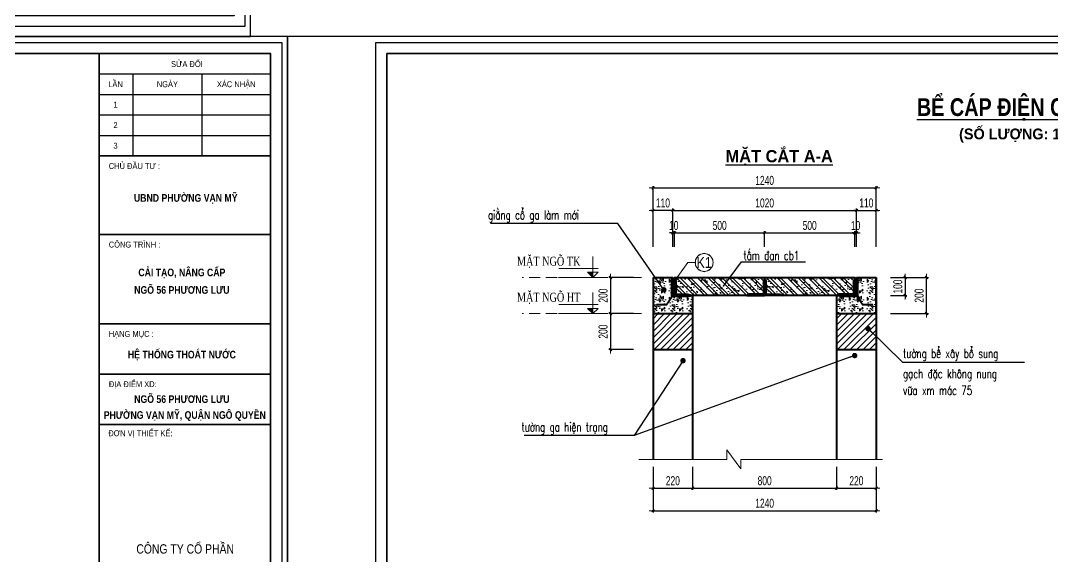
# Model space of a CAD drawing. Header units: inches. Extents: x -676 to 53517, y -16349 to 46516.
# Drawn here: x 33554 to 39285, y -6633 to -3659 of the extents above; entities that cross this region are included whole.
import ezdxf
from ezdxf.enums import TextEntityAlignment as Align

# ---------------------------------------------------------------- set-up
doc = ezdxf.new("R2010")
doc.units = ezdxf.units.IN
doc.header["$MEASUREMENT"] = 0
doc.set_wipeout_variables(frame=1)
doc.linetypes.add('HIDDEN', pattern=[0.375, 0.25, -0.125])
for name, color, linetype, lineweight in [('113 - Ghi chu', 113, 'Continuous', 20), ('2 - Text2', 2, 'Continuous', 20), ('3 - Text1', 3, 'Continuous', 20), ('dim', 144, 'Continuous', 13), ('LC Dim', 8, 'Continuous', 18), ('LC Hatch', 252, 'Continuous', 9), ('LC ISO', 153, 'Continuous', 13), ('LC MANH DUT', 35, 'HIDDEN', 5), ('LC Net dam2', 6, 'Continuous', 40), ('LC Net manh', 9, 'Continuous', 5), ('LC Text1', 3, 'Continuous', 20), ('LC Text2', 7, 'Continuous', 25), ('THEP', 1, 'Continuous', 35), ('THEPDOC', 1, 'Continuous', 40)]:
    doc.layers.add(name, color=color, linetype=linetype, lineweight=lineweight)
for name, color, linetype in [('BT7-THAY', 7, 'Continuous'), ('ENTTNTHIETKE1', 2, 'Continuous'), ('KHUNGTEN', 5, 'Continuous'), ('T.bao', 6, 'Continuous'), ('TXT', 5, 'Continuous')]:
    doc.layers.add(name, color=color, linetype=linetype)
doc.styles.add('Arch-Dim', font='vnsimli.shx', dxfattribs={"width": 0.65})
doc.styles.add('EG 1', font='')
doc.styles.add('General text 2', font='arial.ttf')
doc.styles.add('HOATBIF', font='hoatbif.shx', dxfattribs={"width": 0.7})
doc.styles.add('LC 1', font='')
doc.styles.add('LC3', font='', dxfattribs={"width": 0.8})
doc.styles.add('RMS2', font='vntimeh.shx', dxfattribs={"width": 0.75})
doc.styles.add('T2', font='', dxfattribs={"width": 0.8})
doc.styles.add('TXTDIM', font='', dxfattribs={"width": 0.7})
doc.styles.add('VnAvantH-B', font='')
doc.styles.get('EG 1').set_extended_font_data('.VnAvantH', bold=True)
doc.styles.get('LC 1').set_extended_font_data('.VnAvantH', bold=True)
doc.styles.get('LC3').set_extended_font_data('.VnArialH', bold=True)
doc.styles.get('T2').set_extended_font_data('.VnArialH')
doc.styles.get('TXTDIM').set_extended_font_data('.VnArial')
doc.styles.get('VnAvantH-B').set_extended_font_data('.VnAvantH', bold=True)
doc.dimstyles.new('1-100(1-25)', dxfattribs={"dimscale": 25, "dimtxt": 2.5, "dimasz": 0.35, "dimexe": 0.5, "dimexo": 0, "dimgap": 0.8, "dimtad": 1, "dimdec": 0, "dimzin": 0, "dimdsep": 46, "dimtxsty": 'HOATBIF', "dimblk1": 'DOT', "dimblk2": 'DOT', "dimsah": 1, "dimcen": -1, "dimdle": 1, "dimclrd": 256, "dimclre": 256, "dimclrt": 4, "dimadec": 3, "dimazin": 2, "dimtfac": 0.333333, "dimtdec": 0, "dimtix": 1, "dimtmove": 2, "dimatfit": 3, "dimldrblk": 'DOT', "dimfxl": 1, "dimtvp": 0.833333, "dimtolj": 1, "dimtzin": 0, "dimarcsym": 0})
doc.dimstyles.new('DIM25', dxfattribs={"dimscale": 25, "dimtxt": 2.5, "dimasz": 0.3, "dimexe": 0.5, "dimexo": 0, "dimgap": 0.5, "dimtad": 1, "dimdec": 0, "dimzin": 12, "dimdsep": 46, "dimtxsty": 'TXTDIM', "dimblk": 'SLASH', "dimcen": 1.5, "dimclrd": 144, "dimclre": 144, "dimclrt": 1, "dimadec": 0, "dimazin": 0, "dimtfac": 1, "dimtdec": 0, "dimtix": 1, "dimtmove": 0, "dimatfit": 3, "dimldrblk": 'DOT', "dimfxl": 2, "dimtolj": 1, "dimtzin": 0, "dimlwd": 9, "dimlwe": 9, "dimarcsym": 1})

# ---------------------------------------------------------------- blocks, each defined once
blk = doc.blocks.new('khung vpn')
at = {"layer": 'Defpoints'}
for p, q in [((52556.46, -4195.446), (52498.758, -4195.446)), ((52498.758, -4195.446), (52498.758, -4235.276)), ((52556.46, -4235.276), (52556.46, -4195.446)), ((52498.758, -4235.276), (52556.46, -4235.276))]:
    blk.add_line(p, q, dxfattribs=at)
at = {"layer": 'KHUNGTEN'}
blk.add_lwpolyline([(52556.243, -4234.885), (52502.048, -4234.885), (52502.048, -4195.662), (52556.243, -4195.662)], close=True, dxfattribs=at)
at = {"layer": 'T.bao'}
for p, q in [((52549.443, -4196.835), (52555.832, -4196.835)), ((52550.703, -4196.835), (52550.703, -4199.885)), ((52553.267, -4196.835), (52553.267, -4199.885)), ((52549.443, -4197.598), (52555.832, -4197.598)), ((52549.443, -4198.36), (52555.832, -4198.36)), ((52549.443, -4199.123), (52555.832, -4199.123))]:
    blk.add_line(p, q, dxfattribs=at)
at = {"layer": 'THEP'}
for p, q in [((52549.443, -4199.885), (52555.832, -4199.885)), ((52549.443, -4202.81), (52555.832, -4202.81)), ((52549.443, -4206.138), (52555.832, -4206.138)), ((52549.443, -4208.009), (52555.832, -4208.009)), ((52549.443, -4209.881), (52555.832, -4209.881))]:
    blk.add_line(p, q, dxfattribs=at)
for points in [[(52555.832, -4234.474), (52502.459, -4234.474), (52502.459, -4196.073), (52555.832, -4196.073)], [(52555.832, -4196.073), (52555.832, -4234.474), (52549.443, -4234.474), (52549.443, -4196.073)]]:
    blk.add_lwpolyline(points, close=True, dxfattribs=at)
at = {"layer": 'TXT', "linetype": 'Continuous'}
blk.add_line((52555.832, -4196.073), (52555.832, -4234.474), dxfattribs=at)
at = {"layer": 'BT7-THAY', "linetype": 'ByBlock', "style": 'VnAvantH-B', "width": 0.85}
for s, p in [('ubnd ph\xadêng v¹n mü', (52552.67, -4201.592)), ('c¶i t¹o, n©ng cÊp', (52552.525, -4204.366)), ('ngâ 56 ph\xad¬ng l\xadu', (52552.525, -4205.018)), ('HÖ THèNG THO¸T N¦íC', (52552.525, -4207.424)), ('ngâ 56 ph\xad¬ng l\xadu', (52552.525, -4209.082)), ('ph\xadêng v¹n mü, quËn ng« quyÒn', (52552.634, -4209.673))]:
    blk.add_text(s, height=0.28512, dxfattribs=at).set_placement(p, align=Align.CENTER)
at = {"layer": 'TXT', "linetype": 'Continuous', "style": 'T2'}
for s, height, width, p in [('söa ®æi', 0.2218, 0.9, (52552.713, -4196.577)), ('lÇn', 0.2218, 0.9, (52550.054, -4197.326)), ('ngµy', 0.2218, 0.9, (52551.985, -4197.326)), ('x¸c nhËn', 0.2218, 0.9, (52554.55, -4197.326)), ('1', 0.222, 0.9, (52550.054, -4198.089)), ('2', 0.222, 0.9, (52550.054, -4198.851)), ('3', 0.222, 0.9, (52550.054, -4199.614)), ('c«ng ty cæ phÇn', 0.34658, 0.8, (52552.648, -4214.689))]:
    blk.add_text(s, height=height, dxfattribs=dict(at, width=width)).set_placement(p, align=Align.CENTER)
at = {"layer": 'TXT', "linetype": 'Continuous', "style": 'T2', "width": 0.9}
for s, height, p in [('chñ ®Çu t\xad :', 0.22181, (52549.802, -4200.371)), ('c«ng tr×nh :', 0.22181, (52549.802, -4203.296)), ('h¹ng môc :', 0.2218, (52549.802, -4206.623)), ('®Þa ®iÓm xd:', 0.22181, (52549.806, -4208.494)), ('®¬n vÞ thiÕt kÕ:', 0.22181, (52549.785, -4210.32))]:
    blk.add_text(s, height=height, dxfattribs=at).set_placement(p)
blk = doc.blocks.new('DOT')
at = {"layer": 'LC Dim'}
blk.add_line((-3, 0), (3, 0), dxfattribs=at)
at = {"layer": 'LC Dim', "color": 4}
blk.add_line((-1, -1), (1, 1), dxfattribs=at)
blk.add_lwpolyline([(0.5, 1), (-1, -0.5), (-0.5, -1), (1, 0.5)], close=True, dxfattribs=at)
blk = doc.blocks.new('*D915')
at = {"layer": 'Defpoints', "color": 0, "transparency": 16777216}
for p in [(38196.9, -4837.4), (38186.9, -4915.7), (38196.9, -4915.7)]:
    blk.add_point(p, dxfattribs=at)
at = {"layer": 'LC Dim', "lineweight": -2, "transparency": 16777216}
for p, q in [((38179.9, -4837.4), (38172.9, -4837.4)), ((38186.9, -4915.7), (38186.9, -4827.4)), ((38186.9, -4837.4), (38196.9, -4837.4)), ((38196.9, -4915.7), (38196.9, -4827.4)), ((38203.9, -4837.4), (38210.9, -4837.4))]:
    blk.add_line(p, q, dxfattribs=at)
at = {"layer": 'LC Dim', "lineweight": -2, "transparency": 16777216, "xscale": 7, "yscale": 7, "zscale": 7}
blk.add_blockref('DOT', (38186.9, -4837.4), dxfattribs=at)
at = {"layer": 'LC Dim', "lineweight": -2, "transparency": 16777216, "xscale": 7, "yscale": 7, "zscale": 7, "rotation": 180}
blk.add_blockref('DOT', (38196.9, -4837.4), dxfattribs=at)
at = {"layer": 'LC Dim', "color": 4, "transparency": 16777216, "insert": (38191.9, -4796.4), "char_height": 50, "attachment_point": 5, "style": 'HOATBIF'}
blk.add_mtext('\\A1;10', dxfattribs=at)
blk = doc.blocks.new('_Dot')
at = {"color": 0, "linetype": 'ByBlock', "lineweight": -2}
blk.add_line((-0.5, 0), (-1, 0), dxfattribs=at)
at = {"color": 0, "linetype": 'ByBlock', "const_width": 0.5}
blk.add_lwpolyline([(-0.25, 0, 1), (0.25, 0, 1)], format="xyb", close=True, dxfattribs=at)
blk = doc.blocks.new('*D916')
at = {"layer": 'Defpoints', "color": 0, "transparency": 16777216}
for p in [(37176.9, -4837.4), (37176.9, -4915.7), (37186.9, -4915.7)]:
    blk.add_point(p, dxfattribs=at)
at = {"layer": 'LC Dim', "lineweight": -2, "transparency": 16777216}
for p, q in [((37169.9, -4837.4), (37162.9, -4837.4)), ((37176.9, -4915.7), (37176.9, -4827.4)), ((37186.9, -4837.4), (37176.9, -4837.4)), ((37186.9, -4915.7), (37186.9, -4827.4)), ((37193.9, -4837.4), (37200.9, -4837.4))]:
    blk.add_line(p, q, dxfattribs=at)
at = {"layer": 'LC Dim', "lineweight": -2, "transparency": 16777216, "xscale": 7, "yscale": 7, "zscale": 7}
blk.add_blockref('DOT', (37176.9, -4837.4), dxfattribs=at)
at = {"layer": 'LC Dim', "lineweight": -2, "transparency": 16777216, "xscale": 7, "yscale": 7, "zscale": 7, "rotation": 180}
blk.add_blockref('DOT', (37186.9, -4837.4), dxfattribs=at)
at = {"layer": 'LC Dim', "color": 4, "transparency": 16777216, "insert": (37181.9, -4796.4), "char_height": 50, "attachment_point": 5, "style": 'HOATBIF'}
blk.add_mtext('\\A1;10', dxfattribs=at)
blk = doc.blocks.new('*D917')
at = {"layer": 'Defpoints', "color": 0, "transparency": 16777216}
for p in [(37066.9, -4712.4), (37066.9, -4915.7), (37176.9, -4915.7)]:
    blk.add_point(p, dxfattribs=at)
at = {"layer": 'LC Dim', "lineweight": -2, "transparency": 16777216}
for p, q in [((37059.9, -4712.4), (37052.9, -4712.4)), ((37066.9, -4915.7), (37066.9, -4702.4)), ((37176.9, -4712.4), (37066.9, -4712.4)), ((37176.9, -4915.7), (37176.9, -4702.4)), ((37183.9, -4712.4), (37190.9, -4712.4))]:
    blk.add_line(p, q, dxfattribs=at)
at = {"layer": 'LC Dim', "lineweight": -2, "transparency": 16777216, "xscale": 7, "yscale": 7, "zscale": 7}
blk.add_blockref('DOT', (37066.9, -4712.4), dxfattribs=at)
at = {"layer": 'LC Dim', "lineweight": -2, "transparency": 16777216, "xscale": 7, "yscale": 7, "zscale": 7, "rotation": 180}
blk.add_blockref('DOT', (37176.9, -4712.4), dxfattribs=at)
at = {"layer": 'LC Dim', "color": 4, "transparency": 16777216, "insert": (37121.9, -4671.4), "char_height": 50, "attachment_point": 5, "style": 'HOATBIF'}
blk.add_mtext('\\A1;110', dxfattribs=at)
blk = doc.blocks.new('*D918')
at = {"layer": 'Defpoints', "color": 0, "transparency": 16777216}
for p in [(38196.9, -4712.4), (37176.9, -4915.7), (38196.9, -4915.7)]:
    blk.add_point(p, dxfattribs=at)
at = {"layer": 'LC Dim', "lineweight": -2, "transparency": 16777216}
for p, q in [((37176.9, -4915.7), (37176.9, -4702.4)), ((37183.9, -4712.4), (38189.9, -4712.4)), ((38196.9, -4915.7), (38196.9, -4702.4))]:
    blk.add_line(p, q, dxfattribs=at)
at = {"layer": 'LC Dim', "lineweight": -2, "transparency": 16777216, "xscale": 7, "yscale": 7, "zscale": 7, "rotation": 180}
blk.add_blockref('DOT', (37176.9, -4712.4), dxfattribs=at)
at = {"layer": 'LC Dim', "lineweight": -2, "transparency": 16777216, "xscale": 7, "yscale": 7, "zscale": 7}
blk.add_blockref('DOT', (38196.9, -4712.4), dxfattribs=at)
at = {"layer": 'LC Dim', "color": 4, "transparency": 16777216, "insert": (37686.9, -4671.4), "char_height": 50, "attachment_point": 5, "style": 'HOATBIF'}
blk.add_mtext('\\A1;1020', dxfattribs=at)
blk = doc.blocks.new('*D919')
at = {"layer": 'Defpoints', "color": 0, "transparency": 16777216}
for p in [(38306.4, -4712.4), (38196.9, -4915.7), (38306.4, -4915.7)]:
    blk.add_point(p, dxfattribs=at)
at = {"layer": 'LC Dim', "lineweight": -2, "transparency": 16777216}
for p, q in [((38189.9, -4712.4), (38182.9, -4712.4)), ((38196.9, -4915.7), (38196.9, -4702.4)), ((38196.9, -4712.4), (38306.4, -4712.4)), ((38306.4, -4915.7), (38306.4, -4702.4)), ((38313.4, -4712.4), (38320.4, -4712.4))]:
    blk.add_line(p, q, dxfattribs=at)
at = {"layer": 'LC Dim', "lineweight": -2, "transparency": 16777216, "xscale": 7, "yscale": 7, "zscale": 7}
blk.add_blockref('DOT', (38196.9, -4712.4), dxfattribs=at)
at = {"layer": 'LC Dim', "lineweight": -2, "transparency": 16777216, "xscale": 7, "yscale": 7, "zscale": 7, "rotation": 180}
blk.add_blockref('DOT', (38306.4, -4712.4), dxfattribs=at)
at = {"layer": 'LC Dim', "color": 4, "transparency": 16777216, "insert": (38251.7, -4671.4), "char_height": 50, "attachment_point": 5, "style": 'HOATBIF'}
blk.add_mtext('\\A1;110', dxfattribs=at)
blk = doc.blocks.new('*D920')
at = {"layer": 'Defpoints', "color": 0, "transparency": 16777216}
for p in [(38306.4, -4587.4), (37066.9, -4915.7), (38306.4, -4915.7)]:
    blk.add_point(p, dxfattribs=at)
at = {"layer": 'LC Dim', "lineweight": -2, "transparency": 16777216}
for p, q in [((37066.9, -4915.7), (37066.9, -4577.4)), ((38306.4, -4915.7), (38306.4, -4577.4)), ((37073.9, -4587.4), (38299.4, -4587.4))]:
    blk.add_line(p, q, dxfattribs=at)
at = {"layer": 'LC Dim', "lineweight": -2, "transparency": 16777216, "xscale": 7, "yscale": 7, "zscale": 7, "rotation": 180}
blk.add_blockref('DOT', (37066.9, -4587.4), dxfattribs=at)
at = {"layer": 'LC Dim', "lineweight": -2, "transparency": 16777216, "xscale": 7, "yscale": 7, "zscale": 7}
blk.add_blockref('DOT', (38306.4, -4587.4), dxfattribs=at)
at = {"layer": 'LC Dim', "color": 4, "transparency": 16777216, "insert": (37686.7, -4546.4), "char_height": 50, "attachment_point": 5, "style": 'HOATBIF'}
blk.add_mtext('\\A1;1240', dxfattribs=at)
blk = doc.blocks.new('*D921')
at = {"layer": 'Defpoints', "color": 0, "transparency": 16777216}
for p in [(37066.9, -6160.3), (37286.9, -6160.3), (37286.9, -6254.5)]:
    blk.add_point(p, dxfattribs=at)
at = {"layer": 'LC Dim', "lineweight": -2, "transparency": 16777216}
for p, q in [((37066.9, -6160.3), (37066.9, -6264.5)), ((37286.9, -6160.3), (37286.9, -6264.5)), ((37073.9, -6254.5), (37279.9, -6254.5))]:
    blk.add_line(p, q, dxfattribs=at)
at = {"layer": 'LC Dim', "lineweight": -2, "transparency": 16777216, "xscale": 7, "yscale": 7, "zscale": 7, "rotation": 180}
blk.add_blockref('DOT', (37066.9, -6254.5), dxfattribs=at)
at = {"layer": 'LC Dim', "lineweight": -2, "transparency": 16777216, "xscale": 7, "yscale": 7, "zscale": 7}
blk.add_blockref('DOT', (37286.9, -6254.5), dxfattribs=at)
at = {"layer": 'LC Dim', "color": 4, "transparency": 16777216, "insert": (37176.9, -6213.5), "char_height": 50, "attachment_point": 5, "style": 'HOATBIF'}
blk.add_mtext('\\A1;220', dxfattribs=at)
blk = doc.blocks.new('*D922')
at = {"layer": 'Defpoints', "color": 0, "transparency": 16777216}
for p in [(38086.4, -6136.6), (38306.4, -6136.6), (38306.4, -6254.5)]:
    blk.add_point(p, dxfattribs=at)
at = {"layer": 'LC Dim', "lineweight": -2, "transparency": 16777216}
for p, q in [((38086.4, -6136.6), (38086.4, -6264.5)), ((38306.4, -6136.6), (38306.4, -6264.5)), ((38093.4, -6254.5), (38299.4, -6254.5))]:
    blk.add_line(p, q, dxfattribs=at)
at = {"layer": 'LC Dim', "lineweight": -2, "transparency": 16777216, "xscale": 7, "yscale": 7, "zscale": 7, "rotation": 180}
blk.add_blockref('DOT', (38086.4, -6254.5), dxfattribs=at)
at = {"layer": 'LC Dim', "lineweight": -2, "transparency": 16777216, "xscale": 7, "yscale": 7, "zscale": 7}
blk.add_blockref('DOT', (38306.4, -6254.5), dxfattribs=at)
at = {"layer": 'LC Dim', "color": 4, "transparency": 16777216, "insert": (38196.4, -6213.5), "char_height": 50, "attachment_point": 5, "style": 'HOATBIF'}
blk.add_mtext('\\A1;220', dxfattribs=at)
blk = doc.blocks.new('*D934')
at = {"layer": 'Defpoints', "color": 0, "transparency": 16777216}
for p in [(37286.9, -6136.6), (38086.4, -6136.6), (38086.4, -6254.5)]:
    blk.add_point(p, dxfattribs=at)
at = {"layer": 'LC Dim', "lineweight": -2, "transparency": 16777216}
for p, q in [((37286.9, -6136.6), (37286.9, -6264.5)), ((38086.4, -6136.6), (38086.4, -6264.5)), ((37293.9, -6254.5), (38079.4, -6254.5))]:
    blk.add_line(p, q, dxfattribs=at)
at = {"layer": 'LC Dim', "lineweight": -2, "transparency": 16777216, "xscale": 7, "yscale": 7, "zscale": 7, "rotation": 180}
blk.add_blockref('DOT', (37286.9, -6254.5), dxfattribs=at)
at = {"layer": 'LC Dim', "lineweight": -2, "transparency": 16777216, "xscale": 7, "yscale": 7, "zscale": 7}
blk.add_blockref('DOT', (38086.4, -6254.5), dxfattribs=at)
at = {"layer": 'LC Dim', "color": 4, "transparency": 16777216, "insert": (37686.7, -6213.5), "char_height": 50, "attachment_point": 5, "style": 'HOATBIF'}
blk.add_mtext('\\A1;800', dxfattribs=at)
blk = doc.blocks.new('*D935')
at = {"layer": 'Defpoints', "color": 0, "transparency": 16777216}
for p in [(37066.9, -6136.6), (38306.4, -6136.6), (38306.4, -6379.5)]:
    blk.add_point(p, dxfattribs=at)
at = {"layer": 'LC Dim', "lineweight": -2, "transparency": 16777216}
for p, q in [((37066.9, -6136.6), (37066.9, -6389.5)), ((38306.4, -6136.6), (38306.4, -6389.5)), ((37073.9, -6379.5), (38299.4, -6379.5))]:
    blk.add_line(p, q, dxfattribs=at)
at = {"layer": 'LC Dim', "lineweight": -2, "transparency": 16777216, "xscale": 7, "yscale": 7, "zscale": 7, "rotation": 180}
blk.add_blockref('DOT', (37066.9, -6379.5), dxfattribs=at)
at = {"layer": 'LC Dim', "lineweight": -2, "transparency": 16777216, "xscale": 7, "yscale": 7, "zscale": 7}
blk.add_blockref('DOT', (38306.4, -6379.5), dxfattribs=at)
at = {"layer": 'LC Dim', "color": 4, "transparency": 16777216, "insert": (37686.7, -6338.5), "char_height": 50, "attachment_point": 5, "style": 'HOATBIF'}
blk.add_mtext('\\A1;1240', dxfattribs=at)
blk = doc.blocks.new('*D936')
at = {"layer": 'Defpoints', "color": 0, "transparency": 16777216}
for p in [(38385.1, -5085.4), (38586.1, -5085.4), (38385.1, -5285.4)]:
    blk.add_point(p, dxfattribs=at)
at = {"layer": 'LC Dim', "lineweight": -2, "transparency": 16777216}
for p, q in [((38385.1, -5085.4), (38596.1, -5085.4)), ((38586.1, -5278.4), (38586.1, -5092.4)), ((38385.1, -5285.4), (38596.1, -5285.4))]:
    blk.add_line(p, q, dxfattribs=at)
at = {"layer": 'LC Dim', "lineweight": -2, "transparency": 16777216, "xscale": 7, "yscale": 7, "zscale": 7}
for p, rotation in [((38586.1, -5085.4), 90), ((38586.1, -5285.4), 270)]:
    blk.add_blockref('DOT', p, dxfattribs=dict(at, rotation=rotation))
at = {"layer": 'LC Dim', "color": 4, "transparency": 16777216, "insert": (38545.1, -5185.4), "char_height": 50, "attachment_point": 5, "rotation": 90, "style": 'HOATBIF'}
blk.add_mtext('\\A1;200', dxfattribs=at)
blk = doc.blocks.new('*D937')
at = {"layer": 'Defpoints', "color": 0, "transparency": 16777216}
for p in [(38385.1, -5085.4), (38385.1, -5185.4), (38467.5, -5185.4)]:
    blk.add_point(p, dxfattribs=at)
at = {"layer": 'LC Dim', "lineweight": -2, "transparency": 16777216}
for p, q in [((38385.1, -5085.4), (38477.5, -5085.4)), ((38467.5, -5078.4), (38467.5, -5071.4)), ((38467.5, -5085.4), (38467.5, -5185.4)), ((38385.1, -5185.4), (38477.5, -5185.4)), ((38467.5, -5192.4), (38467.5, -5199.4))]:
    blk.add_line(p, q, dxfattribs=at)
at = {"layer": 'LC Dim', "lineweight": -2, "transparency": 16777216, "xscale": 7, "yscale": 7, "zscale": 7}
for p, rotation in [((38467.5, -5085.4), 270), ((38467.5, -5185.4), 90)]:
    blk.add_blockref('DOT', p, dxfattribs=dict(at, rotation=rotation))
at = {"layer": 'LC Dim', "color": 4, "transparency": 16777216, "insert": (38426.5, -5135.4), "char_height": 50, "attachment_point": 5, "rotation": 90, "style": 'HOATBIF'}
blk.add_mtext('\\A1;100', dxfattribs=at)
blk = doc.blocks.new('*D940')
at = {"layer": 'Defpoints', "color": 0, "transparency": 16777216}
for p in [(36959.1, -5085.4), (36830.4, -5285.4), (36959.1, -5285.4)]:
    blk.add_point(p, dxfattribs=at)
at = {"layer": 'LC Dim', "lineweight": -2, "transparency": 16777216}
for p, q in [((36959.1, -5085.4), (36820.4, -5085.4)), ((36830.4, -5092.4), (36830.4, -5278.4)), ((36959.1, -5285.4), (36820.4, -5285.4))]:
    blk.add_line(p, q, dxfattribs=at)
at = {"layer": 'LC Dim', "lineweight": -2, "transparency": 16777216, "xscale": 7, "yscale": 7, "zscale": 7}
for p, rotation in [((36830.4, -5085.4), 90), ((36830.4, -5285.4), 270)]:
    blk.add_blockref('DOT', p, dxfattribs=dict(at, rotation=rotation))
at = {"layer": 'LC Dim', "color": 4, "transparency": 16777216, "insert": (36789.4, -5185.4), "char_height": 50, "attachment_point": 5, "rotation": 90, "style": 'HOATBIF'}
blk.add_mtext('\\A1;200', dxfattribs=at)
blk = doc.blocks.new('cao do 1')
at = {"layer": '113 - Ghi chu'}
blk.add_hatch(color=4, dxfattribs=at).paths.add_polyline_path([(145, 144), (0, 144), (0, 0)])
at = {"layer": '113 - Ghi chu', "color": 4, "ltscale": 50}
for p, q in [((943, 0), (-148, 0)), ((-144, 247), (935, 247))]:
    blk.add_line(p, q, dxfattribs=at)
for points in [[(0, 580), (0, 0)], [(0, 0), (-145, 144), (0, 144)], [(0, 0), (145, 144), (0, 144)]]:
    blk.add_lwpolyline(points, dxfattribs=at)
at = {"layer": '3 - Text1', "linetype": 'ByBlock', "style": 'RMS2', "width": 0.75}
blk.add_attdef('%%P0.00', text='', height=250, dxfattribs=at).set_placement((496, 448), align=Align.MIDDLE_CENTER)
blk = doc.blocks.new('*U66')
at = {"layer": 'Defpoints'}
blk.add_lwpolyline([(0, 4.25), (-2.5, 3.44), (-4.04, 1.31), (-4.04, -1.31), (-2.5, -3.44), (0, -4.25), (2.5, -3.44), (4.04, -1.31), (4.04, 1.31), (2.5, 3.44)], close=True, dxfattribs=at)
at = {"layer": 'LC Text1', "style": 'General text 2', "width": 0.8, "flags": 8}
blk.add_attdef('SYMBOL', text='', height=5.2, dxfattribs=at).set_placement((0, 0), align=Align.MIDDLE_CENTER)
blk.add_wipeout([(0, 4.25), (-2.5, 3.44), (-4.04, 1.31), (-4.04, -1.31), (-2.5, -3.44), (0, -4.25), (2.5, -3.44), (4.04, -1.31), (4.04, 1.31), (2.5, 3.44)]).dxf.layer = 'LC Net manh'
at = {"layer": 'LC ISO'}
blk.add_circle((0, 0), 4.25, dxfattribs=at)
blk = doc.blocks.new('SLASH')
at = {"layer": 'dim', "color": 16, "linetype": 'Continuous'}
for p, q in [((-1.2, 0), (1.2, 0)), ((-0.6, -0.6), (0.6, 0.6))]:
    blk.add_line(p, q, dxfattribs=at)
blk = doc.blocks.new('*D788')
at = {"layer": 'Defpoints', "color": 0, "transparency": 16777216}
for p in [(37686.9, -4837.4), (37186.9, -4915.7), (37686.9, -4915.7)]:
    blk.add_point(p, dxfattribs=at)
at = {"layer": 'LC Dim', "lineweight": -2, "transparency": 16777216}
for p, q in [((37186.9, -4915.7), (37186.9, -4827.4)), ((37193.9, -4837.4), (37679.9, -4837.4)), ((37686.9, -4915.7), (37686.9, -4827.4))]:
    blk.add_line(p, q, dxfattribs=at)
at = {"layer": 'LC Dim', "lineweight": -2, "transparency": 16777216, "xscale": 7, "yscale": 7, "zscale": 7, "rotation": 180}
blk.add_blockref('DOT', (37186.9, -4837.4), dxfattribs=at)
at = {"layer": 'LC Dim', "lineweight": -2, "transparency": 16777216, "xscale": 7, "yscale": 7, "zscale": 7}
blk.add_blockref('DOT', (37686.9, -4837.4), dxfattribs=at)
at = {"layer": 'LC Dim', "color": 4, "transparency": 16777216, "insert": (37436.9, -4796.4), "char_height": 50, "attachment_point": 5, "style": 'HOATBIF'}
blk.add_mtext('\\A1;500', dxfattribs=at)
blk = doc.blocks.new('*D789')
at = {"layer": 'Defpoints', "color": 0, "transparency": 16777216}
for p in [(38186.9, -4837.4), (37686.9, -4915.7), (38186.9, -4915.7)]:
    blk.add_point(p, dxfattribs=at)
at = {"layer": 'LC Dim', "lineweight": -2, "transparency": 16777216}
for p, q in [((37686.9, -4915.7), (37686.9, -4827.4)), ((37693.9, -4837.4), (38179.9, -4837.4)), ((38186.9, -4915.7), (38186.9, -4827.4))]:
    blk.add_line(p, q, dxfattribs=at)
at = {"layer": 'LC Dim', "lineweight": -2, "transparency": 16777216, "xscale": 7, "yscale": 7, "zscale": 7, "rotation": 180}
blk.add_blockref('DOT', (37686.9, -4837.4), dxfattribs=at)
at = {"layer": 'LC Dim', "lineweight": -2, "transparency": 16777216, "xscale": 7, "yscale": 7, "zscale": 7}
blk.add_blockref('DOT', (38186.9, -4837.4), dxfattribs=at)
at = {"layer": 'LC Dim', "color": 4, "transparency": 16777216, "insert": (37936.9, -4796.4), "char_height": 50, "attachment_point": 5, "style": 'HOATBIF'}
blk.add_mtext('\\A1;500', dxfattribs=at)
blk = doc.blocks.new('*D842')
at = {"layer": 'Defpoints', "color": 0, "transparency": 16777216}
for p in [(36959.1, -5285.4), (36830.4, -5485.4), (36959.1, -5485.4)]:
    blk.add_point(p, dxfattribs=at)
at = {"layer": 'LC Dim', "lineweight": -2, "transparency": 16777216}
for p, q in [((36959.1, -5285.4), (36820.4, -5285.4)), ((36830.4, -5292.4), (36830.4, -5478.4)), ((36959.1, -5485.4), (36820.4, -5485.4))]:
    blk.add_line(p, q, dxfattribs=at)
at = {"layer": 'LC Dim', "lineweight": -2, "transparency": 16777216, "xscale": 7, "yscale": 7, "zscale": 7}
for p, rotation in [((36830.4, -5285.4), 90), ((36830.4, -5485.4), 270)]:
    blk.add_blockref('DOT', p, dxfattribs=dict(at, rotation=rotation))
at = {"layer": 'LC Dim', "color": 4, "transparency": 16777216, "insert": (36789.4, -5385.4), "char_height": 50, "attachment_point": 5, "rotation": 90, "style": 'HOATBIF'}
blk.add_mtext('\\A1;200', dxfattribs=at)
blk = doc.blocks.new('TIEUDE2')
at = {"layer": 'LC Text2', "color": 7, "style": 'LC 1'}
blk.add_attdef('%%UTIªU§Ò', text='', height=3.5, dxfattribs=at).set_placement((0, 0), align=Align.BOTTOM_CENTER)
blk.add_attdef('TL', text='', height=2.2, dxfattribs=at).set_placement((0, -1.8), align=Align.TOP_CENTER)
blk = doc.blocks.new('TIEUDE1')
at = {"layer": '2 - Text2', "color": 7, "style": 'EG 1'}
blk.add_attdef('TIªU§Ò', text='', height=5, dxfattribs=at).set_placement((0, 0), align=Align.BOTTOM_CENTER)
blk.add_attdef('TL', text='', height=3, dxfattribs=at).set_placement((0, -2), align=Align.TOP_CENTER)

msp = doc.modelspace()

# ---------------------------------------------------------------- hatches: boundary and pattern name
at = {"layer": 'LC Hatch'}
h = msp.add_hatch(dxfattribs=at)
h.set_pattern_fill('CONC2', color=256, scale=100, style=0, pattern_type=2)
h.set_pattern_definition([(0, (98732.11, 58430.57), (0, 100), [0, -100]), (0, (98661.47, 58473.8), (0, 100), [0, -100]), (0, (98664.6, 58456.2), (0, 100), [0, -100]), (0, (98699.82, 58464.41), (0, 100), [0, -100]), (0, (98680.84, 58493.17), (0, 100), [0, -100]), (0, (98675.75, 58480.45), (0, 100), [0, -100]), (0, (98684.76, 58501.78), (0, 100), [0, -100]), (0, (98670.86, 58510.19), (0, 100), [0, -100]), (0, (98690.04, 58488.28), (0, 100), [0, -100]), (0, (98657.95, 58488.67), (0, 100), [0, -100]), (0, (98721.94, 58489.06), (0, 100), [0, -100]), (0, (98736.42, 58491.8), (0, 100), [0, -100]), (0, (98728.98, 58481.63), (0, 100), [0, -100]), (0, (98731.13, 58467.93), (0, 100), [0, -100]), (0, (98705.11, 58479.87), (0, 100), [0, -100]), (0, (98704.33, 58452.28), (0, 100), [0, -100]), (0, (98704.33, 58443.68), (0, 100), [0, -100]), (0, (98656.97, 58441.72), (0, 100), [0, -100]), (0, (98696.5, 58453.46), (0, 100), [0, -100]), (0, (98696.89, 58420.2), (0, 100), [0, -100]), (0, (98686.13, 58441.52), (0, 100), [0, -100]), (0, (98686.91, 58431.74), (0, 100), [0, -100]), (0, (98673.99, 58424.5), (0, 100), [0, -100]), (0, (98680.65, 58437.81), (0, 100), [0, -100]), (0, (98675.95, 58441.91), (0, 100), [0, -100]), (45, (98728.81, 58438.84), (0, 100.00003), [8, -133.4214]), (135, (98734.47, 58444.5), (-100.00003, 0), [8, -133.4214]), (270, (98728.81, 58450.16), (100, -2e-14), [11.3137, -88.6863]), (180, (98725.34, 58440.12), (-1e-14, -100), [12, -88]), (270, (98713.34, 58440.12), (100, -2e-14), [12, -88]), (45, (98713.34, 58428.116), (0, 100.00003), [16.9706, -124.4508]), (90, (98688.33, 58447.03), (-100, 6e-15), [16.8, -83.2]), (180, (98688.33, 58463.83), (-1e-14, -100), [16.8, -83.2]), (315, (98671.53, 58463.83), (100.00003, -2e-14), [23.7588, -117.6626]), (135, (98674.1, 58429.05), (-100.00003, 0), [7, -134.4214]), (225, (98669.15, 58434), (-1e-14, -100.00003), [7, -134.4214]), (0, (98664.2, 58429.05), (0, 100), [9.8995, -90.1005]), (0, (98710.65, 58496.66), (0, 100), [13.75, -86.25]), (90, (98724.4, 58496.66), (-100, 6e-15), [13.75, -86.25]), (225, (98724.404, 58510.406), (-1e-14, -100.00003), [19.4454, -121.9759]), (270, (98699.09, 58498.65), (100, -2e-14), [12.5, -87.5]), (0, (98699.09, 58486.15), (0, 100), [12.5, -87.5]), (135, (98711.59, 58486.15), (-100.00003, 0), [17.6777, -123.7437]), (45, (98705.45, 58502.5), (0, 100.00003), [8.5, -132.9214]), (135, (98711.46, 58508.51), (-100.00003, 0), [8.5, -132.9214]), (270, (98705.45, 58514.52), (100, -2e-14), [12.0208, -87.9792]), (135, (98666.185, 58495.3), (-100.00003, 0), [14.1421, -127.2792]), (0, (98656.19, 58495.3), (0, 100), [10, -90]), (270, (98656.19, 58505.3), (100, -2e-14), [10, -90])])
h.paths.add_polyline_path([(37176.9, -5185.4), (37176.9, -5085.4), (37066.9, -5085.4), (37066.9, -5285.4), (37286.9, -5285.4), (37286.9, -5185.4), (37186.9, -5185.4)])
h = msp.add_hatch(dxfattribs=at)
h.set_pattern_fill('BTCT', color=256, scale=11, angle=90, style=0)
h.set_pattern_definition([(140, (77484.42, 13312.1), (6.902735, 78.89862), [8.25, -90.75]), (85, (77484.42, 13312.1), (-82.74113, -15.26265), [6.6, -72.6]), (190.4514, (77484.995, 13318.67), (-75.83835, 63.63603), [7.01142, -77.12563]), (136.1842, (77462.42, 13312.1), (18.2071, 117.39652), [12.375, -136.125]), (186.6356, (77463.94, 13321.88), (-107.15297, 102.8129), [10.51713, -115.68843]), (81.1842, (77462.42, 13312.1), (-107.15305, 102.8128), [9.9, -108.9]), (111, (77467.92, 13323.1), (44.28808, 65.65978), [8.25, -90.75]), (56, (77467.92, 13323.1), (-79.7665, 26.76469), [6.6, -72.6]), (161.4514, (77471.61, 13328.57), (-35.47835, 92.42449), [7.01142, -77.12563]), (127.5, (77484.42, 13312.1), (-36.618324, 1.337584), [0, -71.72, 0, -73.7, 0, -72.875]), (97.5, (77484.42, 13312.1), (-43.38529, 28.93765), [0, -42.02, 0, -70.07, 0, -27.775]), (57.5, (77484.42, 13287.57), (2.481036, 58.720468), [0, -27.5, 0, -85.8, 0, -113.85]), (47.5, (77484.42, 13276.57), (-11.01155, 64.15048), [0, -35.75, 0, -56.98, 0, -80.85]), (135, (77484.42, 13312.1), (-29.168155, -29.168155), []), (135, (77484.42, 13331.544), (-29.168155, -29.168155), [])])
h.paths.add_polyline_path([(37186.9, -5185.4), (37186.9, -5085.4), (37686.9, -5085.4), (37686.9, -5185.4)])
h = msp.add_hatch(dxfattribs=at)
h.set_pattern_fill('BTCT', color=256, scale=11, angle=90, style=0)
h.set_pattern_definition([(140, (77984.42, 13312.1), (6.902735, 78.89862), [8.25, -90.75]), (85, (77984.42, 13312.1), (-82.74113, -15.26265), [6.6, -72.6]), (190.4514, (77984.995, 13318.67), (-75.83835, 63.63603), [7.01142, -77.12563]), (136.1842, (77962.42, 13312.1), (18.2071, 117.39652), [12.375, -136.125]), (186.6356, (77963.94, 13321.88), (-107.15297, 102.8129), [10.51713, -115.68843]), (81.1842, (77962.42, 13312.1), (-107.15305, 102.8128), [9.9, -108.9]), (111, (77967.92, 13323.1), (44.28808, 65.65978), [8.25, -90.75]), (56, (77967.92, 13323.1), (-79.7665, 26.76469), [6.6, -72.6]), (161.4514, (77971.61, 13328.57), (-35.47835, 92.42449), [7.01142, -77.12563]), (127.5, (77984.42, 13312.1), (-36.618324, 1.337584), [0, -71.72, 0, -73.7, 0, -72.875]), (97.5, (77984.42, 13312.1), (-43.38529, 28.93765), [0, -42.02, 0, -70.07, 0, -27.775]), (57.5, (77984.42, 13287.57), (2.481036, 58.720468), [0, -27.5, 0, -85.8, 0, -113.85]), (47.5, (77984.42, 13276.57), (-11.01155, 64.15048), [0, -35.75, 0, -56.98, 0, -80.85]), (135, (77984.42, 13312.1), (-29.168155, -29.168155), []), (135, (77984.42, 13331.544), (-29.168155, -29.168155), [])])
h.paths.add_polyline_path([(37686.9, -5185.4), (37686.9, -5085.4), (38186.9, -5085.4), (38186.9, -5185.4)])
h = msp.add_hatch(dxfattribs=at)
h.set_pattern_fill('CONC2', color=256, scale=100, style=0, pattern_type=2)
h.set_pattern_definition([(0, (98531.61, 58430.57), (0, 100), [0, -100]), (0, (98460.97, 58473.8), (0, 100), [0, -100]), (0, (98464.1, 58456.2), (0, 100), [0, -100]), (0, (98499.32, 58464.41), (0, 100), [0, -100]), (0, (98480.34, 58493.17), (0, 100), [0, -100]), (0, (98475.25, 58480.45), (0, 100), [0, -100]), (0, (98484.26, 58501.78), (0, 100), [0, -100]), (0, (98470.36, 58510.19), (0, 100), [0, -100]), (0, (98489.54, 58488.28), (0, 100), [0, -100]), (0, (98457.45, 58488.67), (0, 100), [0, -100]), (0, (98521.44, 58489.06), (0, 100), [0, -100]), (0, (98535.92, 58491.8), (0, 100), [0, -100]), (0, (98528.48, 58481.63), (0, 100), [0, -100]), (0, (98530.63, 58467.93), (0, 100), [0, -100]), (0, (98504.61, 58479.87), (0, 100), [0, -100]), (0, (98503.83, 58452.28), (0, 100), [0, -100]), (0, (98503.83, 58443.68), (0, 100), [0, -100]), (0, (98456.47, 58441.72), (0, 100), [0, -100]), (0, (98496, 58453.46), (0, 100), [0, -100]), (0, (98496.39, 58420.2), (0, 100), [0, -100]), (0, (98485.63, 58441.52), (0, 100), [0, -100]), (0, (98486.41, 58431.74), (0, 100), [0, -100]), (0, (98473.49, 58424.5), (0, 100), [0, -100]), (0, (98480.15, 58437.81), (0, 100), [0, -100]), (0, (98475.45, 58441.91), (0, 100), [0, -100]), (45, (98528.31, 58438.84), (0, 100.00003), [8, -133.4214]), (135, (98533.97, 58444.5), (-100.00003, 0), [8, -133.4214]), (270, (98528.31, 58450.16), (100, -2e-14), [11.3137, -88.6863]), (180, (98524.84, 58440.12), (-1e-14, -100), [12, -88]), (270, (98512.84, 58440.12), (100, -2e-14), [12, -88]), (45, (98512.84, 58428.116), (0, 100.00003), [16.9706, -124.4508]), (90, (98487.83, 58447.03), (-100, 6e-15), [16.8, -83.2]), (180, (98487.83, 58463.83), (-1e-14, -100), [16.8, -83.2]), (315, (98471.03, 58463.83), (100.00003, -2e-14), [23.7588, -117.6626]), (135, (98473.6, 58429.05), (-100.00003, 0), [7, -134.4214]), (225, (98468.65, 58434), (-1e-14, -100.00003), [7, -134.4214]), (0, (98463.7, 58429.05), (0, 100), [9.8995, -90.1005]), (0, (98510.15, 58496.66), (0, 100), [13.75, -86.25]), (90, (98523.9, 58496.66), (-100, 6e-15), [13.75, -86.25]), (225, (98523.904, 58510.406), (-1e-14, -100.00003), [19.4454, -121.9759]), (270, (98498.59, 58498.65), (100, -2e-14), [12.5, -87.5]), (0, (98498.59, 58486.15), (0, 100), [12.5, -87.5]), (135, (98511.09, 58486.15), (-100.00003, 0), [17.6777, -123.7437]), (45, (98504.95, 58502.5), (0, 100.00003), [8.5, -132.9214]), (135, (98510.96, 58508.51), (-100.00003, 0), [8.5, -132.9214]), (270, (98504.95, 58514.52), (100, -2e-14), [12.0208, -87.9792]), (135, (98465.685, 58495.3), (-100.00003, 0), [14.1421, -127.2792]), (0, (98455.69, 58495.3), (0, 100), [10, -90]), (270, (98455.69, 58505.3), (100, -2e-14), [10, -90])])
h.paths.add_polyline_path([(38306.4, -5085.4), (38196.4, -5085.4), (38196.4, -5185.4), (38096.4, -5185.4), (38086.4, -5185.4), (38086.4, -5285.4), (38306.4, -5285.4)])
h = msp.add_hatch(dxfattribs=at)
h.set_pattern_fill('ANSI31', color=256, scale=200, style=0)
h.set_pattern_definition([(45, (61488.337, 64256.072), (-17.6776695, 17.6776695), [])])
h.paths.add_polyline_path([(37286.9, -5285.4), (37066.9, -5285.4), (37066.9, -5485.4), (37286.9, -5485.4)])
h = msp.add_hatch(dxfattribs=at)
h.set_pattern_fill('ANSI31', color=256, scale=200, style=0)
h.set_pattern_definition([(45, (62507.837, 64256.072), (-17.6776695, 17.6776695), [])])
h.paths.add_polyline_path([(38306.4, -5285.4), (38086.4, -5285.4), (38086.4, -5485.4), (38306.4, -5485.4)])

# ---------------------------------------------------------------- linework, layer by layer
msp.add_line((37553.9, -6095.6, 0), (38342.2, -6095.6, 0), dxfattribs=at)
at = {"layer": 'LC Hatch', "elevation": 0}
for points in [[(37553.9, -6095.6), (37553.9, -6147.9), (37476.1, -6041.1), (37476.1, -6095.6), (36988.4, -6095.6)], [(37419.6, -6095.6), (37476.1, -6095.6)]]:
    msp.add_lwpolyline(points, dxfattribs=at)
at = {"layer": 'LC MANH DUT', "ltscale": 250}
for p, q in [((37002.9, -5085.4, 0), (36339.7, -5085.4, 0)), ((37002.9, -5285.4, 0), (36339.7, -5285.4, 0))]:
    msp.add_line(p, q, dxfattribs=at)
at = {"layer": 'LC Net dam2'}
for p, q in [((37066.9, -5085.4, 0), (37066.9, -6095.6, 0)), ((37066.9, -5085.4, 0), (37176.9, -5085.4, 0)), ((37176.9, -5085.4, 0), (37176.9, -5185.4, 0)), ((37686.9, -5085.4, 0), (37686.9, -5185.4, 0)), ((37686.9, -5085.4, 0), (37686.9, -5185.4, 0)), ((38196.9, -5085.4, 0), (38196.9, -5185.4, 0)), ((38196.9, -5085.4, 0), (38306.4, -5085.4, 0)), ((38306.4, -5085.4, 0), (38306.4, -5285.4, 0)), ((38306.4, -5285.4, 0), (38306.4, -5085.4, 0)), ((38306.4, -5085.4, 0), (38306.4, -6095.6, 0)), ((37176.9, -5185.4, 0), (37286.9, -5185.4, 0)), ((37286.9, -5185.4, 0), (37286.9, -6095.6, 0)), ((38086.4, -5185.4, 0), (38086.4, -5285.4, 0)), ((38086.4, -5185.4, 0), (38196.9, -5185.4, 0)), ((37066.9, -5285.4, 0), (37286.9, -5285.4, 0)), ((38086.4, -5285.4, 0), (38086.4, -5945.4, 0)), ((38086.4, -5285.4, 0), (38306.4, -5285.4, 0)), ((37066.9, -5485.4, 0), (37286.9, -5485.4, 0)), ((38086.4, -5485.4, 0), (38306.4, -5485.4, 0)), ((38086.4, -5485.4, 0), (38306.4, -5485.4, 0)), ((38086.4, -5945.4, 0), (38086.4, -6095.6, 0))]:
    msp.add_line(p, q, dxfattribs=at)
at = {"layer": 'LC Net dam2', "elevation": 0}
for points in [[(37186.9, -5185.4), (37186.9, -5085.4), (38186.9, -5085.4), (38186.9, -5185.4)], [(37286.9, -5185.4), (37186.9, -5185.4), (37186.9, -5095.4), (37193.9, -5103.4), (37193.9, -5178.4), (37260.4, -5178.4)], [(37587.4, -5185.4), (37686.9, -5185.4), (37686.9, -5095.4), (37680.9, -5103.4), (37680.9, -5178.4), (37602.9, -5178.4)], [(37786.4, -5185.4), (37686.9, -5185.4), (37686.9, -5095.4), (37692.9, -5103.4), (37692.9, -5178.4), (37770.9, -5178.4)], [(38087.4, -5185.4), (38186.9, -5185.4), (38186.9, -5095.4), (38180.9, -5103.4), (38180.9, -5178.4), (38102.9, -5178.4)], [(38096.9, -5185.4), (38186.9, -5185.4), (38186.9, -5095.4), (38179.9, -5103.4), (38179.9, -5178.4), (38103.4, -5178.4)]]:
    msp.add_lwpolyline(points, close=True, dxfattribs=at)
msp.add_lwpolyline([(38186.9, -5185.4), (38186.9, -5085.4)], dxfattribs=at)
at = {"layer": 'THEPDOC', "linetype": 'Continuous', "const_width": 10, "elevation": 0}
for points in [[(37169.2, -5090.6), (37169.2, -5190.6), (37269.2, -5190.6)], [(38203.7, -5090.6), (38203.7, -5190.6), (38103.7, -5190.6)], [(37176.9, -5185.4), (37141.9, -5236), (37085.3, -5236)], [(38196.4, -5185.4), (38231.4, -5236), (38288, -5236)]]:
    msp.add_lwpolyline(points, dxfattribs=at)

# ---------------------------------------------------------------- block references
at = {"layer": 'ENTTNTHIETKE1', "color": 6}
for p, xscale, yscale, zscale in [((-7616177, 612810.5, 0), 145.5769351532813, 145.5769351532813, 145.5769351532813), ((-7802758.8, 621922.9, 0), 149.130958465209, 149.130958465209, 149.130958465209)]:
    msp.add_blockref('khung vpn', p, dxfattribs=dict(at, xscale=xscale, yscale=yscale, zscale=zscale))
at = {"layer": 'LC Hatch'}
ref = msp.add_blockref('cao do 1', (36732.3, -5085.4, 0), dxfattribs=dict(at, xscale=-0.2024182619788917, yscale=0.2024182619643398, zscale=0.2024182619783406))
ref.add_attrib('%%P0.00', 'mÆt ngâ tk', dxfattribs={"layer": '3 - Text1', "linetype": 'ByBlock', "height": 50, "style": 'RMS2', "width": 0.75}).set_placement((36487.3, -4994.7, 0), align=Align.MIDDLE_CENTER)
ref = msp.add_blockref('cao do 1', (36732.3, -5285.4, 0), dxfattribs=dict(at, xscale=-0.2024182619788917, yscale=0.2024182619643398, zscale=0.2024182619783406))
ref.add_attrib('%%P0.00', 'mÆt ngâ ht', dxfattribs={"layer": '3 - Text1', "linetype": 'ByBlock', "height": 50, "style": 'RMS2', "width": 0.75}).set_placement((36487.3, -5194.7, 0), align=Align.MIDDLE_CENTER)
at = {"layer": 'LC Net manh'}
ref = msp.add_blockref('*U66', (37350.9, -5001.9, 0), dxfattribs=dict(at, xscale=11.70974117654345, yscale=11.70974117654345, zscale=11.70974117654345))
ref.add_attrib('SYMBOL', 'K1', dxfattribs={"layer": 'LC Text1', "height": 60.89, "style": 'General text 2', "width": 0.8}).set_placement((37350.9, -5001.9, 0), align=Align.MIDDLE_CENTER)
at = {"layer": 'LC Text2'}
ref = msp.add_blockref('TIEUDE1', (39128.5, -4218), dxfattribs=dict(at, xscale=20.00000000004366, yscale=20.00000000004366, zscale=20.00000000004366))
ref.add_attrib('TIªU§Ò', '%%UbÓ c¸p ®iÖn c¶i t¹o', dxfattribs={"color": 7, "height": 98.488, "style": 'LC3', "width": 0.8}).set_placement((39128.5, -4218), align=Align.BOTTOM_CENTER)
ref.add_attrib('TL', '(sè l\xadîng: 1 bÓ)', dxfattribs={"color": 7, "height": 60, "style": 'LC 1'}).set_placement((39128.5, -4258), align=Align.TOP_CENTER)
ref = msp.add_blockref('TIEUDE2', (37767.7, -4465.9, 0), dxfattribs=dict(at, xscale=20.00000014482849, yscale=20.00000014482849, zscale=20.00000014482849, rotation=359.999216292062))
ref.add_attrib('%%UTIªU§Ò', '%%UmÆt c¾t a-a', dxfattribs={"color": 7, "height": 67.923, "rotation": 359.99922, "style": 'LC 1'}).set_placement((37767.7, -4465.9, 0), align=Align.BOTTOM_CENTER)

# ---------------------------------------------------------------- texts
at = {"layer": 'LC Text1', "style": 'Arch-Dim', "width": 0.7}
for s, p in [('gi»ng cæ ga lµm míi', (36150.4, -4762.4, 0)), ('tÊm ®an cb1', (37568.8, -4987.9, 0)), ('t\xadêng bÓ x©y bæ sung', (38455.4, -5531.7, 0)), ('g¹ch ®Æc kh«ng nung', (38455.4, -5643.6, 0)), ('v÷a xm m¸c 75', (38455.4, -5737.2, 0)), ('t\xadêng ga hiÖn tr¹ng', (36336.3, -5939.8, 0))]:
    msp.add_text(s, height=50, dxfattribs=at).set_placement(p)

# ---------------------------------------------------------------- dimensions: what is measured, and where the dimension line sits
at = {"layer": 'LC Dim'}
for base, p1, p2, picture, middle in [((38306.4195629, -4587.4011817, 0.0001172), (37066.9195629, -4915.6756034, 0.0001172), (38306.4195629, -4915.6756034, 0.0001172), '*D920', (37686.6695629, -4546.4011817, 0.0001172)), ((37066.9, -4712.4, 0), (37176.9, -4915.7, 0), (37066.9, -4915.7, 0), '*D917', (37121.9, -4671.4, 0)), ((38196.9, -4712.4, 0), (37176.9, -4915.7, 0), (38196.9, -4915.7, 0), '*D918', (37686.9, -4671.4, 0)), ((38306.4195629, -4712.4011817, 0.0001172), (38196.9195629, -4915.6756034, 0.0001172), (38306.4195629, -4915.6756034, 0.0001172), '*D919', (38251.6695629, -4671.4011817, 0.0001172)), ((37176.9, -4837.4, 0), (37186.9, -4915.7, 0), (37176.9, -4915.7, 0), '*D916', (37181.9, -4796.4, 0)), ((37686.9, -4837.4, 0), (37186.9, -4915.7, 0), (37686.9, -4915.7, 0), '*D788', (37436.9, -4796.4, 0)), ((38186.9, -4837.4, 0), (37686.9, -4915.7, 0), (38186.9, -4915.7, 0), '*D789', (37936.9, -4796.4, 0)), ((38196.9, -4837.4, 0), (38186.9, -4915.7, 0), (38196.9, -4915.7, 0), '*D915', (38191.9, -4796.4, 0)), ((38306.4195629, -6379.5049761, 0.0001172), (37066.9195629, -6136.6101574, 0.0001172), (38306.4195629, -6136.6101574, 0.0001172), '*D935', (37686.6695629, -6338.5049761, 0.0001172)), ((37286.9, -6254.5, 0), (37066.9, -6160.3, 0), (37286.9, -6160.3, 0), '*D921', (37176.9, -6213.5, 0)), ((38086.4195629, -6254.5049761, 0.0001172), (37286.9195629, -6136.6101574, 0.0001172), (38086.4195629, -6136.6101574, 0.0001172), '*D934', (37686.6695629, -6213.5049761, 0.0001172)), ((38306.4, -6254.5, 0), (38086.4, -6136.6, 0), (38306.4, -6136.6, 0), '*D922', (38196.4, -6213.5, 0))]:
    dim = msp.add_linear_dim(base=base, p1=p1, p2=p2, dimstyle='1-100(1-25)', override={"dimscale": 20}, dxfattribs=at)
    dim.commit()
    dim.dimension.update_dxf_attribs({"geometry": picture, "text_midpoint": middle})
for base, p1, p2, picture, middle in [((36830.4, -5285.4, 0), (36959.1, -5085.4, 0), (36959.1, -5285.4, 0), '*D940', (36789.4, -5185.4, 0)), ((38586.1, -5085.4, 0), (38385.1, -5285.4, 0), (38385.1, -5085.4, 0), '*D936', (38545.1, -5185.4, 0)), ((38467.5, -5185.4, 0), (38385.1, -5085.4, 0), (38385.1, -5185.4, 0), '*D937', (38426.5, -5135.4, 0)), ((36830.4, -5485.4, 0), (36959.1, -5285.4, 0), (36959.1, -5485.4, 0), '*D842', (36789.4, -5385.4, 0))]:
    dim = msp.add_linear_dim(base=base, p1=p1, p2=p2, angle=90, dimstyle='1-100(1-25)', override={"dimscale": 20}, dxfattribs=at)
    dim.commit()
    dim.dimension.update_dxf_attribs({"geometry": picture, "text_midpoint": middle})

# ---------------------------------------------------------------- leaders
for points, override in [([(37126.8, -5153.4, 0), (36871.9, -4784.9, 0), (36164.9, -4784.9, 0)], {"dimscale": 20, "dimasz": 1.5}), ([(37457.4, -5132.4, 0), (37558.2, -4998.4, 0), (37913.5, -4998.4, 0)], {"dimscale": 20}), ([(38261.1, -5369, 0), (38451.9, -5554.2, 0), (39130.6, -5554.2, 0)], {"dimscale": 20, "dimasz": 1.5}), ([(38186.8, -5518.5, 0), (36962.8, -5962.3, 0), (36350.8, -5962.3, 0)], {"dimscale": 20, "dimasz": 1.5}), ([(37233.4, -5546.4, 0), (36962.8, -5962.3, 0), (36350.8, -5962.3, 0)], {"dimscale": 20, "dimasz": 1.5})]:
    msp.add_leader(points, dimstyle='1-100(1-25)', override=override, dxfattribs=at)

# ---------------------------------------------------------------- next in the draw order: block references
at = {"layer": 'ENTTNTHIETKE1', "color": 6, "xscale": 149.130958465209, "yscale": 149.130958465209, "zscale": 149.130958465209}
msp.add_blockref('khung vpn', (-7794153.7, 621922.9, 0), dxfattribs=at)

# ---------------------------------------------------------------- next in the draw order: leaders
at = {"layer": 'LC ISO'}
msp.add_leader([(37176.9, -5117.6, 0), (37259.6, -5001.9, 0), (37301.2, -5001.9, 0)], dimstyle='DIM25', override={"dimasz": 0.5, "dimtad": 0}, dxfattribs=at)

doc.saveas('drawing.dxf')
